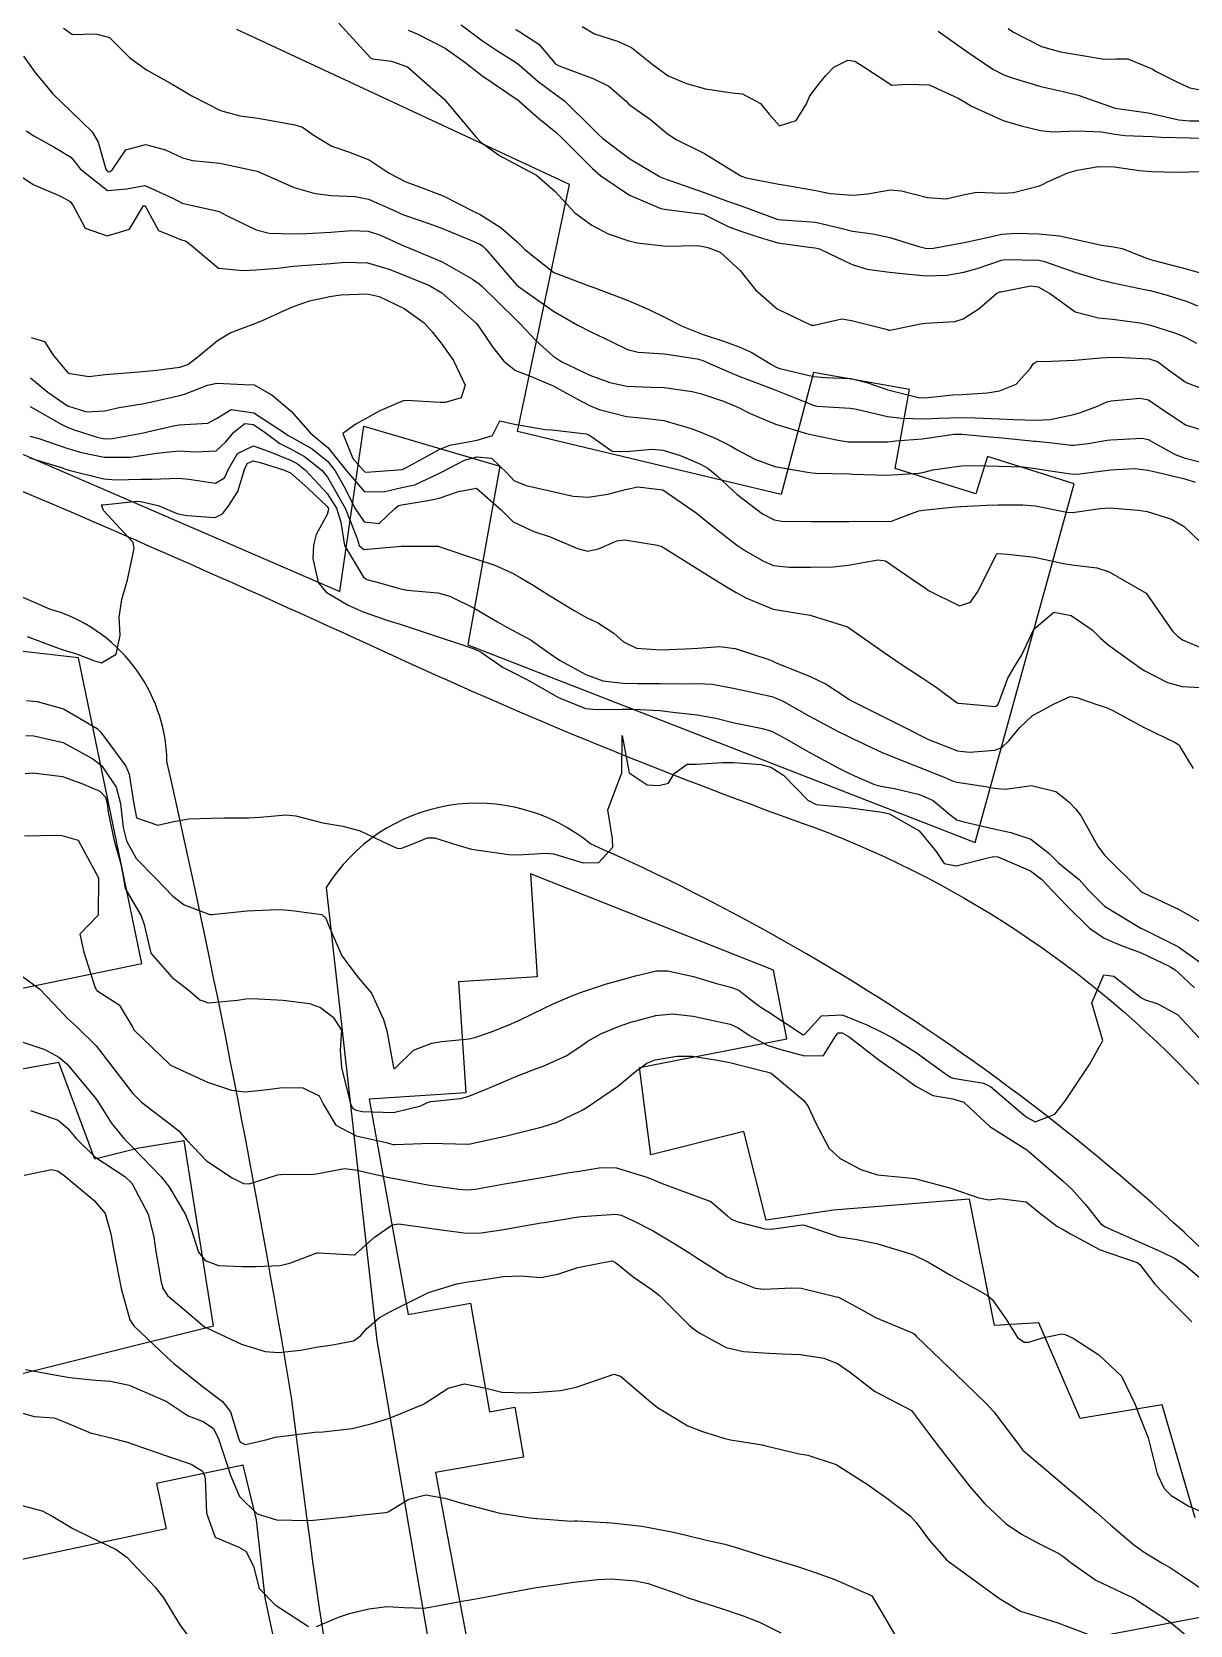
# Model space of a CAD drawing. Header units: metres. Extents: x 318500 to 325275, y 7408834 to 7428799.
# Drawn here: x 320926.9 to 320989, y 7424625.2 to 7424710.7 of the extents above; entities that cross this region are included whole.
import ezdxf

# ---------------------------------------------------------------- set-up
doc = ezdxf.new("R2010")
doc.units = ezdxf.units.M
doc.header["$MEASUREMENT"] = 0
for name, color, linetype in [('Curvas de Nivel 1m', 11, 'Continuous'), ('Curvas de Nivel 5m', 15, 'Continuous'), ('Edificações', 30, 'Continuous'), ('Vias Primárias', 230, 'Continuous')]:
    doc.layers.add(name, color=color, linetype=linetype)

msp = doc.modelspace()

# ---------------------------------------------------------------- linework, layer by layer
at = {"layer": 'Curvas de Nivel 1m', "flags": 128}
for points, elevation in [([(320928.583, 7424710.855), (320929.052, 7424710.518), (320930.316, 7424710.565), (320931.051, 7424710.354), (320932.127, 7424709.279), (320933.03, 7424708.63), (320934.413, 7424707.855), (320935.014, 7424707.509), (320935.467, 7424707.233), (320936.999, 7424706.446), (320938.037, 7424706.162), (320938.998, 7424706.032), (320939.724, 7424705.906), (320940.995, 7424705.673), (320941.393, 7424705.553), (320941.973, 7424705.145), (320942.981, 7424704.542), (320943.869, 7424704.229), (320944.97, 7424703.793), (320946.05, 7424703.094), (320946.953, 7424702.613), (320947.672, 7424702.346), (320948.942, 7424701.865), (320950.601, 7424701.033), (320950.928, 7424700.863), (320952.063, 7424700.154), (320952.914, 7424699.399), (320953.117, 7424699.202), (320953.333, 7424698.994), (320954.892, 7424697.752), (320956.811, 7424697.021), (320956.881, 7424697.005), (320957.032, 7424696.948), (320958.87, 7424696.254), (320959.988, 7424695.778), (320960.857, 7424695.341), (320961.774, 7424694.881), (320962.846, 7424694.456), (320964.042, 7424694.052), (320964.839, 7424693.763), (320965.486, 7424693.479), (320966.562, 7424692.814), (320966.828, 7424692.678), (320967.025, 7424692.611), (320968.821, 7424692.187), (320969.468, 7424692.132), (320970.82, 7424692.072), (320971.731, 7424691.831), (320972.811, 7424691.459), (320974.461, 7424691.058), (320974.805, 7424691.037), (320976.307, 7424691.188), (320976.808, 7424691.219), (320978.161, 7424691.308), (320978.811, 7424691.411), (320979.693, 7424691.765), (320980.46, 7424692.634), (320980.603, 7424692.862), (320980.834, 7424693.001), (320981.189, 7424692.981), (320982.835, 7424693.056), (320984.236, 7424693.185), (320984.836, 7424693.209), (320985.462, 7424693.197), (320986.836, 7424693.131), (320987.276, 7424692.985), (320987.87, 7424692.534), (320988.82, 7424691.855), (320989.859, 7424691.465)], 788), ([(320943.346, 7424711.127), (320945.042, 7424709.273), (320945.155, 7424709.221), (320946.182, 7424709.093), (320947.036, 7424708.796), (320949.01, 7424707.05), (320950.696, 7424705.033), (320950.985, 7424704.722), (320951.964, 7424704.027), (320952.967, 7424703.49), (320953.955, 7424702.985), (320954.947, 7424702.118), (320956.008, 7424700.959), (320956.923, 7424700.298), (320957.805, 7424699.823), (320958.915, 7424699.449), (320959.353, 7424699.352), (320960.913, 7424699.169), (320962.587, 7424699.2), (320962.913, 7424699.161), (320963.144, 7424699.098), (320963.814, 7424698.856), (320964.895, 7424697.857), (320965.71, 7424696.828), (320966.865, 7424695.801), (320968.703, 7424694.941), (320968.852, 7424694.941), (320970.352, 7424695.274), (320970.856, 7424695.189), (320972.659, 7424694.733), (320972.809, 7424694.69), (320972.849, 7424694.671), (320972.923, 7424694.656), (320973.196, 7424694.727), (320974.562, 7424695.006), (320974.855, 7424695.036), (320976.408, 7424695.135), (320976.859, 7424695.264), (320977.707, 7424695.828), (320978.67, 7424696.653), (320978.82, 7424696.712), (320978.881, 7424696.729), (320980.484, 7424697.036), (320980.885, 7424696.99), (320981.546, 7424696.62), (320982.866, 7424695.654), (320984.115, 7424695.333), (320984.86, 7424695.257), (320986.356, 7424695.059), (320986.856, 7424694.953), (320988.19, 7424694.53), (320988.664, 7424694.338), (320988.847, 7424694.248), (320989.384, 7424693.975)], 787), ([(320947.065, 7424710.753), (320947.588, 7424710.546), (320949.051, 7424709.79), (320950.114, 7424709.039), (320951.029, 7424708.319), (320952.966, 7424707.001), (320952.993, 7424706.983), (320953.01, 7424706.969), (320954.061, 7424706.044), (320954.993, 7424705.278), (320955.332, 7424704.967), (320956.966, 7424703.338), (320957.41, 7424702.943), (320958.945, 7424701.909), (320960.632, 7424701.197), (320960.934, 7424701.13), (320962.916, 7424700.885), (320962.954, 7424700.87), (320964.276, 7424700.202), (320964.921, 7424699.972), (320965.78, 7424699.688), (320966.915, 7424699.351), (320968.595, 7424699.111), (320968.913, 7424699.082), (320969.144, 7424699.019), (320969.662, 7424698.779), (320970.901, 7424698.18), (320971.701, 7424697.945), (320972.896, 7424697.776), (320973.945, 7424697.669), (320974.893, 7424697.585), (320975.975, 7424697.613), (320976.896, 7424697.774), (320977.604, 7424697.965), (320978.906, 7424698.416), (320979.103, 7424698.452), (320980.907, 7424698.415), (320981.168, 7424698.364), (320982.897, 7424697.751), (320984.077, 7424697.403), (320984.889, 7424697.202), (320986.585, 7424696.853), (320986.884, 7424696.786), (320987.805, 7424696.536), (320988.875, 7424696.194), (320989.425, 7424695.962)], 786), ([(320952.85, 7424710.787), (320953.065, 7424710.665), (320954.074, 7424710.003), (320954.966, 7424708.971), (320955.001, 7424708.932), (320955.039, 7424708.906), (320955.169, 7424708.838), (320957.028, 7424708.153), (320957.845, 7424707.761), (320958.784, 7424706.923), (320958.889, 7424706.802), (320959.008, 7424706.708), (320960.07, 7424705.973), (320960.993, 7424705.189), (320961.455, 7424704.885), (320962.979, 7424704.144), (320964.751, 7424703.056), (320964.961, 7424702.928), (320965.214, 7424702.836), (320966.955, 7424702.504), (320967.313, 7424702.448), (320968.95, 7424702.152), (320969.726, 7424702), (320970.947, 7424701.908), (320971.719, 7424701.977), (320972.952, 7424702.183), (320973.541, 7424702.134), (320974.946, 7424701.777), (320975.93, 7424701.71), (320976.949, 7424701.944), (320977.564, 7424702.058), (320978.95, 7424702.021), (320979.555, 7424702.046), (320980.957, 7424702.402), (320981.117, 7424702.469), (320981.382, 7424702.624), (320982.479, 7424703.096), (320982.97, 7424703.242), (320984.11, 7424703.452), (320984.973, 7424703.427), (320986.296, 7424703.234), (320986.969, 7424703.173), (320988.355, 7424703.144), (320988.969, 7424703.151), (320990.302, 7424703.175)], 784), ([(320956.402, 7424710.957), (320957.064, 7424710.558), (320958.297, 7424710.17), (320959.054, 7424709.825), (320960.218, 7424708.902), (320961.031, 7424708.313), (320962.011, 7424707.894), (320963.021, 7424707.617), (320964.465, 7424707.402), (320965.017, 7424707.339), (320965.974, 7424706.826), (320966.445, 7424706.259), (320966.998, 7424705.62), (320967.885, 7424705.917), (320968.453, 7424706.796), (320968.614, 7424707.196), (320969.024, 7424707.755), (320969.49, 7424708.326), (320969.914, 7424708.777), (320970.665, 7424709.146), (320971.045, 7424709.097), (320971.574, 7424708.752), (320973.026, 7424707.812), (320973.881, 7424707.867), (320975.027, 7424707.821), (320976.586, 7424707.117), (320977.013, 7424706.855), (320977.308, 7424706.677), (320979.002, 7424705.906), (320979.974, 7424705.62), (320980.997, 7424705.367), (320981.672, 7424705.295), (320982.998, 7424705.361), (320984.277, 7424705.307), (320984.996, 7424705.169), (320985.528, 7424705.104), (320986.995, 7424705.048), (320987.475, 7424705.023), (320988.995, 7424704.985), (320990.534, 7424704.965)], 783), ([(320975.518, 7424710.703), (320977.054, 7424709.604), (320978.453, 7424708.666), (320979.036, 7424708.363), (320979.479, 7424708.207), (320981.027, 7424707.742), (320982.152, 7424707.484), (320983.02, 7424707.275), (320985.01, 7424706.58), (320986.776, 7424706.321), (320987.007, 7424706.273), (320988.423, 7424705.947), (320989.004, 7424705.893), (320989.627, 7424705.89)], 782), ([(320979.266, 7424710.851), (320979.556, 7424710.653), (320981.059, 7424709.872), (320982.08, 7424709.589), (320983.052, 7424709.425), (320984.43, 7424709.205), (320985.049, 7424709.213), (320985.7, 7424709.22), (320987.042, 7424708.664), (320987.099, 7424708.607), (320987.183, 7424708.548), (320988.426, 7424707.924), (320989.027, 7424707.669), (320990.073, 7424707.461)], 781), ([(320926.424, 7424709.356), (320927.027, 7424708.501), (320928.002, 7424707.335), (320928.996, 7424706.375), (320930.11, 7424705.303), (320930.431, 7424704.755), (320930.846, 7424703.292), (320930.958, 7424703.16), (320931.077, 7424703.17), (320931.202, 7424703.288), (320931.913, 7424704.338), (320932.973, 7424704.62), (320934.048, 7424704.331), (320934.967, 7424703.901), (320935.503, 7424703.77), (320936.964, 7424703.619), (320938.96, 7424703.19), (320940.947, 7424702.321), (320942.085, 7424702.001), (320942.941, 7424701.881), (320944.222, 7424701.836), (320944.939, 7424701.693), (320946.326, 7424701.089), (320946.735, 7424700.89), (320946.927, 7424700.81), (320948.229, 7424700.366), (320948.921, 7424700.112), (320950.476, 7424699.473), (320950.913, 7424699.281), (320951.067, 7424699.183), (320951.225, 7424699.025), (320952.881, 7424697.095), (320952.985, 7424696.998), (320954.861, 7424695.681), (320956.136, 7424694.957), (320956.846, 7424694.596), (320957.964, 7424694.056), (320958.837, 7424693.625), (320959.41, 7424693.486), (320960.835, 7424693.393), (320962.572, 7424693.133), (320962.832, 7424693.053), (320962.966, 7424693.002), (320963.273, 7424692.863), (320964.82, 7424692.194), (320965.812, 7424691.828), (320966.81, 7424691.453), (320968.407, 7424690.794), (320968.798, 7424690.634), (320968.996, 7424690.588), (320970.796, 7424690.478), (320971.129, 7424690.421), (320972.79, 7424690.041), (320973.56, 7424689.951), (320974.788, 7424689.911), (320975.548, 7424689.939), (320976.79, 7424689.987), (320977.498, 7424689.961), (320978.789, 7424689.901), (320979.561, 7424689.869), (320980.788, 7424689.842), (320981.53, 7424689.877), (320982.793, 7424690.137), (320983.149, 7424690.24), (320984.061, 7424690.581), (320984.563, 7424690.814), (320984.805, 7424690.876), (320986.345, 7424691.019), (320986.806, 7424690.923), (320987.37, 7424690.541), (320988.786, 7424689.584), (320990.106, 7424689.181)], 789), ([(320925.614, 7424703.363), (320926.947, 7424702.481), (320928.419, 7424701.846), (320928.934, 7424701.559), (320929.106, 7424701.317), (320929.745, 7424700.134), (320930.914, 7424699.724), (320932.113, 7424700.083), (320932.823, 7424701.271), (320932.875, 7424701.326), (320932.931, 7424701.335), (320933.001, 7424701.269), (320933.668, 7424700.009), (320934.913, 7424699.512), (320935.129, 7424699.453), (320935.42, 7424699.232), (320936.892, 7424697.989), (320938.218, 7424697.869), (320938.891, 7424697.908), (320940.068, 7424697.997), (320940.894, 7424698.09), (320941.881, 7424698.16), (320942.897, 7424698.241), (320943.714, 7424698.306), (320944.897, 7424698.268), (320946.046, 7424697.939), (320946.888, 7424697.6), (320948.21, 7424697.06), (320948.874, 7424696.664), (320950.717, 7424695.031), (320950.848, 7424694.874), (320951.597, 7424693.778), (320952.213, 7424693.009), (320952.823, 7424692.509), (320953.589, 7424692.217), (320954.811, 7424691.7), (320956.163, 7424690.956), (320956.795, 7424690.62), (320957.319, 7424690.415), (320958.787, 7424690.042), (320959.742, 7424689.95), (320960.784, 7424689.826), (320962.255, 7424689.398), (320962.775, 7424689.202), (320963.579, 7424688.858), (320964.376, 7424688.456), (320964.764, 7424688.229), (320965.67, 7424687.737), (320966.755, 7424687.356), (320968.5, 7424687.045), (320968.752, 7424687.011), (320968.955, 7424686.99), (320970.752, 7424686.951), (320970.938, 7424686.943), (320972.752, 7424686.89), (320974.469, 7424686.997), (320974.753, 7424687.053), (320975.22, 7424687.168), (320976.757, 7424687.396), (320977.488, 7424687.399), (320978.757, 7424687.376), (320980.069, 7424687.325), (320980.756, 7424687.245), (320981.295, 7424687.161), (320982.753, 7424686.946), (320983.117, 7424686.958), (320984.756, 7424687.176), (320986.072, 7424687.242), (320986.756, 7424687.163), (320987.254, 7424687.041), (320988.752, 7424686.687), (320989.312, 7424686.514)], 791), ([(320926.839, 7424694.263), (320927.556, 7424694.058), (320928.028, 7424693.332), (320928.816, 7424692.361), (320929.942, 7424692.174), (320930.815, 7424692.286), (320931.741, 7424692.356), (320932.818, 7424692.439), (320933.559, 7424692.519), (320934.821, 7424692.671), (320935.242, 7424692.816), (320935.792, 7424693.226), (320936.839, 7424694.116), (320937.526, 7424694.52), (320938.848, 7424695.023), (320939.255, 7424695.184), (320940.343, 7424695.683), (320940.861, 7424695.915), (320941.783, 7424696.23), (320942.87, 7424696.465), (320943.439, 7424696.557), (320944.873, 7424696.613), (320945.508, 7424696.463), (320946.861, 7424695.827), (320947.921, 7424695.064), (320948.357, 7424694.569), (320948.839, 7424693.96), (320949.507, 7424693.043), (320950.127, 7424691.72), (320949.907, 7424691.039), (320949.052, 7424690.792), (320948.796, 7424690.79), (320946.98, 7424690.895), (320946.797, 7424690.87), (320945.547, 7424690.34), (320944.782, 7424689.911), (320944.262, 7424689.631), (320943.57, 7424689.122), (320944.093, 7424687.78), (320944.69, 7424687.111), (320944.749, 7424687.057), (320944.813, 7424687.045), (320945.568, 7424687.098), (320946.751, 7424687.195), (320946.95, 7424687.275), (320948.762, 7424688.287), (320949.314, 7424688.495), (320950.767, 7424688.757), (320951.59, 7424689.018), (320951.997, 7424689.797), (320952.779, 7424689.621), (320954.419, 7424689.331), (320954.775, 7424689.32), (320956.627, 7424689.097), (320956.771, 7424689.046), (320956.936, 7424688.948), (320958.01, 7424688.179), (320958.762, 7424688.159), (320960.148, 7424688.283), (320960.763, 7424688.227), (320961.724, 7424687.917), (320962.756, 7424687.47), (320963.151, 7424687.261), (320963.648, 7424686.857), (320964.735, 7424685.851), (320966.084, 7424684.82), (320966.715, 7424684.492), (320967.108, 7424684.412), (320968.714, 7424684.398), (320969.104, 7424684.394), (320970.715, 7424684.409), (320971.049, 7424684.421), (320972.715, 7424684.408), (320973.015, 7424684.427), (320973.803, 7424684.719), (320974.47, 7424684.966), (320974.725, 7424685.011), (320976.247, 7424685.168), (320976.728, 7424685.208), (320978.115, 7424685.273), (320978.73, 7424685.294), (320980.064, 7424685.303), (320980.729, 7424685.239), (320982.418, 7424684.911), (320982.724, 7424684.893), (320984.205, 7424685.101), (320984.729, 7424685.142), (320986.269, 7424685.012), (320986.726, 7424684.929), (320988.038, 7424684.53), (320988.714, 7424684.13), (320990.42, 7424682.503)], 792), ([(320926.811, 7424692.105), (320927.733, 7424691.331), (320928.789, 7424690.607), (320929.812, 7424690.278), (320930.786, 7424690.331), (320931.561, 7424690.509), (320932.792, 7424690.72), (320933.247, 7424690.809), (320934.799, 7424691.153), (320934.867, 7424691.171), (320935.063, 7424691.236), (320936.304, 7424691.721), (320936.809, 7424691.827), (320938.254, 7424691.75), (320938.808, 7424691.734), (320939.772, 7424691.175), (320940.787, 7424690.322), (320941.831, 7424689.144), (320942.345, 7424688.716), (320942.762, 7424688.373), (320943.77, 7424687.12), (320944.733, 7424685.988), (320945.815, 7424686.013), (320946.737, 7424686.227), (320947.436, 7424686.373), (320948.749, 7424686.986), (320948.788, 7424687.011), (320948.854, 7424687.049), (320950.099, 7424687.694), (320950.758, 7424687.87), (320951.542, 7424687.802), (320952.367, 7424687.006), (320952.744, 7424686.599), (320953.402, 7424686.328), (320954.736, 7424686.026), (320955.924, 7424685.766), (320956.731, 7424685.702), (320957.793, 7424685.875), (320958.738, 7424686.125), (320959.393, 7424686.257), (320960.738, 7424686.093), (320962.526, 7424684.872), (320962.718, 7424684.704), (320963.466, 7424684.101), (320964.695, 7424683.155), (320965.168, 7424682.833), (320966.131, 7424682.265), (320966.682, 7424682.047), (320967.531, 7424681.952), (320968.682, 7424681.945), (320969.876, 7424681.966), (320970.683, 7424682.068), (320972.296, 7424682.346), (320972.686, 7424682.288), (320974.056, 7424681.336), (320974.672, 7424680.931), (320974.807, 7424680.844), (320975.003, 7424680.705), (320976.658, 7424679.879), (320977.255, 7424680.077), (320977.655, 7424680.665), (320978.609, 7424682.571), (320978.648, 7424682.651), (320978.669, 7424682.672), (320978.69, 7424682.678), (320979.24, 7424682.645), (320980.688, 7424682.48), (320982.236, 7424682.157), (320982.685, 7424682.084), (320984.029, 7424681.925), (320984.681, 7424681.701), (320986.67, 7424680.55), (320988.097, 7424678.528), (320988.361, 7424678.249), (320988.633, 7424678.059), (320989.71, 7424677.587)], 793), ([(320926.788, 7424690.566), (320928.488, 7424689.609), (320928.772, 7424689.468), (320929.154, 7424689.314), (320930.388, 7424688.918), (320930.766, 7424688.841), (320931.198, 7424688.853), (320932.769, 7424689.145), (320933.31, 7424689.262), (320934.478, 7424689.541), (320934.775, 7424689.581), (320936.319, 7424689.675), (320936.781, 7424689.927), (320937.574, 7424690.417), (320938.786, 7424690.225), (320940.432, 7424689.165), (320940.63, 7424689.023), (320940.768, 7424688.946), (320941.91, 7424688.291), (320942.755, 7424687.614), (320943.157, 7424687.126), (320943.684, 7424686.172), (320944.211, 7424685.115), (320944.709, 7424684.389), (320945.511, 7424684.295), (320946.341, 7424685.086), (320946.551, 7424685.254), (320946.723, 7424685.296), (320948.239, 7424685.546), (320948.729, 7424685.645), (320949.769, 7424686.005), (320950.737, 7424686.187), (320952.072, 7424685.01), (320952.711, 7424684.392), (320953.823, 7424683.863), (320954.699, 7424683.585), (320956.156, 7424682.955), (320956.689, 7424682.812), (320957.288, 7424682.941), (320958.26, 7424683.363), (320958.698, 7424683.424), (320960.453, 7424683.134), (320960.692, 7424683.053), (320960.967, 7424682.887), (320962.679, 7424681.806), (320963.264, 7424681.449), (320964.241, 7424680.846), (320964.666, 7424680.597), (320965.185, 7424680.309), (320966.653, 7424679.695), (320967.968, 7424679.479), (320968.649, 7424679.378), (320970.64, 7424678.76), (320972.62, 7424677.373), (320973.584, 7424676.72), (320974.603, 7424676.059), (320975.409, 7424675.509), (320976.536, 7424674.681), (320976.59, 7424674.653), (320976.62, 7424674.649), (320978.588, 7424674.487), (320978.694, 7424674.543), (320978.755, 7424674.648), (320979.253, 7424675.994), (320979.636, 7424676.64), (320980.008, 7424677.247), (320980.64, 7424678.63), (320981.729, 7424679.539), (320982.652, 7424679.367), (320983.769, 7424678.583), (320984.212, 7424678.154), (320984.628, 7424677.794), (320986.36, 7424676.553), (320986.608, 7424676.388), (320987.828, 7424675.757), (320988.6, 7424675.559), (320989.594, 7424675.499)], 794), ([(320926.755, 7424687.814), (320928.404, 7424687.323), (320928.748, 7424687.19), (320928.931, 7424687.134), (320930.741, 7424686.683), (320931.385, 7424686.639), (320932.741, 7424686.665), (320933.338, 7424686.665), (320934.742, 7424686.727), (320935.306, 7424686.667), (320936.739, 7424686.462), (320937.208, 7424686.74), (320937.42, 7424687.203), (320937.904, 7424688.053), (320938.763, 7424688.459), (320939.705, 7424688.121), (320940.755, 7424687.687), (320941.113, 7424687.514), (320941.557, 7424687.148), (320942.732, 7424685.909), (320943.227, 7424685.125), (320943.457, 7424684.374), (320943.66, 7424683.12), (320944.673, 7424681.421), (320944.85, 7424681.286), (320945.609, 7424681.096), (320946.666, 7424680.79), (320947.02, 7424680.72), (320948.663, 7424680.58), (320949.301, 7424680.403), (320950.651, 7424679.731), (320951.865, 7424679.012), (320952.358, 7424678.727), (320952.634, 7424678.587), (320953.672, 7424678.03), (320954.616, 7424677.35), (320955.197, 7424676.964), (320956.602, 7424676.194), (320957.514, 7424675.851), (320958.598, 7424675.725), (320959.401, 7424675.711), (320960.598, 7424675.704), (320961.781, 7424675.695), (320962.598, 7424675.709), (320963.411, 7424675.671), (320964.596, 7424675.437), (320965.098, 7424675.336), (320966.592, 7424675.018), (320967.117, 7424674.805), (320968.578, 7424673.977), (320970.225, 7424673.106), (320970.563, 7424672.934), (320970.914, 7424672.755), (320972.549, 7424671.991), (320973.752, 7424671.508), (320974.537, 7424671.201), (320975.835, 7424670.69), (320976.326, 7424670.481), (320976.527, 7424670.413), (320978.055, 7424670.186), (320978.524, 7424670.09), (320979.115, 7424670.053), (320980.526, 7424670.242), (320981.83, 7424669.917), (320982.518, 7424669.369), (320982.894, 7424668.975), (320983.183, 7424668.59), (320984.082, 7424666.98), (320984.378, 7424666.572), (320984.429, 7424666.521), (320984.479, 7424666.472), (320986.4, 7424664.551), (320986.459, 7424664.511), (320986.533, 7424664.475), (320988.446, 7424663.598), (320990.348, 7424662.491)], 796), ([(320926.623, 7424678.235), (320928.343, 7424677.594), (320928.613, 7424677.5), (320929.265, 7424677.31), (320930.237, 7424676.927), (320930.605, 7424676.829), (320931.393, 7424677.278), (320931.607, 7424678.293), (320931.556, 7424679.276), (320931.706, 7424680.222), (320932.003, 7424681.27), (320932.365, 7424682.951), (320932.308, 7424683.274), (320930.715, 7424684.988), (320930.619, 7424685.292), (320930.706, 7424685.304), (320932.51, 7424685.485), (320932.723, 7424685.478), (320933.648, 7424685.256), (320934.714, 7424684.815), (320935.219, 7424684.726), (320936.711, 7424684.625), (320937.106, 7424684.814), (320937.413, 7424685.203), (320937.921, 7424686.01), (320938.286, 7424687.195), (320938.435, 7424687.511), (320938.755, 7424687.663), (320939.135, 7424687.566), (320940.378, 7424687.166), (320940.748, 7424687.005), (320941.687, 7424686.194), (320942.721, 7424685.208), (320942.775, 7424685.129), (320942.794, 7424685.054), (320942.715, 7424684.772), (320942.138, 7424683.698), (320941.983, 7424683.141), (320941.949, 7424682.408), (320942.246, 7424681.136), (320942.662, 7424680.605), (320943.855, 7424679.915), (320944.647, 7424679.561), (320945.977, 7424679.09), (320946.637, 7424678.895), (320946.901, 7424678.811), (320948.628, 7424678.238), (320949.821, 7424677.839), (320950.618, 7424677.564), (320950.985, 7424677.394), (320951.531, 7424677.016), (320952.169, 7424676.57), (320952.604, 7424676.356), (320953.506, 7424675.893), (320954.593, 7424675.264), (320955.141, 7424674.964), (320956.581, 7424674.374), (320957.208, 7424674.313), (320958.581, 7424674.342), (320959.161, 7424674.331), (320960.581, 7424674.258), (320961.282, 7424674.18), (320962.577, 7424674.028), (320963.584, 7424673.845), (320964.571, 7424673.606), (320966.091, 7424673.293), (320966.565, 7424673.15), (320967.242, 7424672.803), (320968.549, 7424672.044), (320970.082, 7424671.222), (320970.533, 7424670.992), (320971.015, 7424670.753), (320972.091, 7424670.302), (320972.525, 7424670.194), (320973.17, 7424670.077), (320974.52, 7424669.753), (320975.251, 7424669.433), (320976.145, 7424668.685), (320976.506, 7424668.403), (320976.894, 7424668.284), (320978.499, 7424667.925), (320979.411, 7424667.726), (320980.491, 7424667.36), (320981.457, 7424666.615), (320981.966, 7424666.099), (320982.471, 7424665.674), (320983.073, 7424665.197), (320983.61, 7424664.583), (320984.448, 7424663.773), (320986.391, 7424662.59), (320986.43, 7424662.57), (320986.474, 7424662.549), (320988.416, 7424661.584), (320989.925, 7424660.497)], 797), ([(320926.582, 7424674.804), (320927.168, 7424674.747), (320928.576, 7424674.355), (320930.385, 7424673.293), (320930.557, 7424673.111), (320931.926, 7424671.269), (320932.103, 7424670.844), (320932.344, 7424669.262), (320932.499, 7424668.514), (320933.634, 7424668.108), (320934.496, 7424668.314), (320935.282, 7424668.445), (320936.499, 7424668.496), (320937.191, 7424668.508), (320938.5, 7424668.508), (320939.135, 7424668.539), (320940.503, 7424668.666), (320941.045, 7424668.609), (320942.497, 7424668.237), (320943.558, 7424668.055), (320944.491, 7424667.816), (320946.001, 7424667.087), (320946.477, 7424666.884), (320946.684, 7424666.87), (320947.226, 7424667.069), (320948.103, 7424667.439), (320948.486, 7424667.435), (320949.729, 7424667.038), (320950.477, 7424666.824), (320950.721, 7424666.782), (320952.473, 7424666.547), (320952.944, 7424666.522), (320954.475, 7424666.618), (320954.869, 7424666.571), (320956.467, 7424666.094), (320957.298, 7424666.107), (320958.05, 7424666.926), (320958.032, 7424667.381), (320957.794, 7424668.931), (320958.53, 7424670.92), (320958.56, 7424672.92), (320958.931, 7424670.914), (320959.896, 7424670.271), (320960.524, 7424670.241), (320961.044, 7424670.366), (320961.347, 7424670.882), (320962.036, 7424671.377), (320962.538, 7424671.377), (320963.914, 7424671.475), (320964.54, 7424671.481), (320965.992, 7424671.364), (320966.536, 7424671.222), (320967.211, 7424670.803), (320968.517, 7424669.461), (320968.962, 7424669.23), (320970.513, 7424669.077), (320970.802, 7424669.045), (320972.511, 7424668.808), (320972.91, 7424668.726), (320974.497, 7424667.815), (320975.402, 7424666.696), (320975.836, 7424666.051), (320976.472, 7424665.923), (320978.185, 7424666.362), (320978.478, 7424666.435), (320978.71, 7424666.415), (320980.47, 7424665.667), (320981.06, 7424665.215), (320981.639, 7424664.612), (320982.447, 7424663.742), (320983.634, 7424662.582), (320984.422, 7424662.045), (320985.293, 7424661.685), (320986.411, 7424661.269), (320987.943, 7424660.527), (320988.232, 7424660.356), (320988.397, 7424660.214), (320989.276, 7424659.394)], 798), ([(320926.554, 7424672.931), (320926.979, 7424672.911), (320928.548, 7424672.553), (320930.156, 7424671.676), (320930.531, 7424671.388), (320930.63, 7424671.288), (320931.399, 7424670.157), (320931.637, 7424669.273), (320931.781, 7424667.98), (320931.948, 7424667.268), (320932.466, 7424666.325), (320933.526, 7424665.249), (320934.441, 7424664.303), (320935.047, 7424663.841), (320936.431, 7424663.324), (320936.542, 7424663.319), (320938.433, 7424663.516), (320940.016, 7424663.583), (320940.434, 7424663.571), (320940.82, 7424663.541), (320942.432, 7424663.317), (320942.647, 7424663.128), (320942.795, 7424662.754), (320943.519, 7424661.113), (320944.383, 7424659.934), (320945.106, 7424659.093), (320945.753, 7424657.689), (320945.924, 7424657.084), (320946.286, 7424655.114), (320946.295, 7424655.08), (320946.32, 7424655.057), (320946.339, 7424655.06), (320946.378, 7424655.079), (320947.353, 7424656.047), (320948.341, 7424656.421), (320948.871, 7424656.516), (320950.344, 7424656.654), (320950.655, 7424656.716), (320951.484, 7424657.013), (320952.353, 7424657.349), (320953.01, 7424657.644), (320954.363, 7424658.296), (320954.82, 7424658.51), (320955.845, 7424658.955), (320956.222, 7424659.102), (320956.373, 7424659.158), (320957.712, 7424659.598), (320958.383, 7424659.782), (320959.264, 7424660.029), (320960.391, 7424660.294), (320960.979, 7424660.296), (320962.387, 7424659.99), (320963.617, 7424659.616), (320964.379, 7424659.416), (320964.808, 7424659.265), (320965.356, 7424658.825), (320965.947, 7424658.39), (320966.37, 7424658.113), (320968.272, 7424656.87), (320968.352, 7424656.897), (320969.255, 7424657.888), (320970.368, 7424657.937), (320971.692, 7424657.408), (320972.355, 7424657.089), (320973.048, 7424656.723), (320974.338, 7424655.913), (320976.028, 7424654.684), (320976.207, 7424654.57), (320976.319, 7424654.544), (320977.943, 7424654.282), (320978.315, 7424654.104), (320980.031, 7424652.633), (320980.297, 7424652.437), (320980.713, 7424652.205), (320981.766, 7424652.608), (320982.307, 7424653.297), (320983.177, 7424654.587), (320983.634, 7424655.277), (320984.35, 7424656.57), (320983.763, 7424658.579), (320984.395, 7424660.09), (320984.949, 7424660.01), (320986.383, 7424658.871), (320986.593, 7424658.758), (320987.296, 7424658.536), (320988.371, 7424657.942), (320989.723, 7424656.499)], 799), ([(320926.483, 7424667.533), (320928.222, 7424667.584), (320928.484, 7424667.565), (320929.355, 7424667.307), (320930.45, 7424665.29), (320930.43, 7424663.29), (320929.453, 7424662.266), (320929.671, 7424661.301), (320930.282, 7424659.381), (320930.32, 7424659.291), (320930.34, 7424659.261), (320930.37, 7424659.242), (320931.561, 7424658.471), (320932.291, 7424657.261), (320932.348, 7424657.14), (320934.32, 7424655.24), (320936.307, 7424654.326), (320937.593, 7424653.898), (320938.3, 7424653.814), (320939.543, 7424653.926), (320940.303, 7424654.036), (320941.425, 7424654.021), (320942.297, 7424653.591), (320942.526, 7424653.126), (320943.184, 7424652.021), (320944.274, 7424651.453), (320945.883, 7424651.084), (320946.269, 7424650.992), (320946.365, 7424650.982), (320948.27, 7424651.05), (320950.27, 7424650.998), (320950.289, 7424651.001), (320950.396, 7424651.019), (320952.274, 7424651.423), (320952.857, 7424651.572), (320954.28, 7424651.932), (320955.062, 7424652.182), (320956.297, 7424652.764), (320956.417, 7424652.83), (320956.618, 7424652.945), (320958.312, 7424654.087), (320959.273, 7424654.906), (320959.875, 7424655.349), (320960.329, 7424655.522), (320961.495, 7424655.716), (320962.333, 7424655.715), (320963.666, 7424655.514), (320964.328, 7424655.376), (320966.227, 7424654.905), (320966.321, 7424654.883), (320966.546, 7424654.808), (320968.306, 7424653.352), (320968.537, 7424653.021), (320968.649, 7424652.785), (320968.947, 7424652.123), (320969.664, 7424650.769), (320970.262, 7424650.226), (320971.356, 7424649.641), (320972.249, 7424649.35), (320973.751, 7424649.211), (320974.247, 7424649.158), (320976.075, 7424648.682), (320976.2, 7424648.641), (320976.239, 7424648.622), (320977.699, 7424648.122), (320978.234, 7424648.018), (320978.796, 7424648.083), (320980.233, 7424647.911), (320980.942, 7424647.334), (320981.883, 7424646.605), (320982.217, 7424646.425), (320982.615, 7424646.193), (320984.202, 7424645.343), (320986.036, 7424644.708), (320986.192, 7424644.651), (320986.327, 7424644.548), (320987.136, 7424643.497), (320988.077, 7424642.521), (320988.121, 7424642.482), (320988.159, 7424642.436), (320989.124, 7424641.479)], 801), ([(320926.38, 7424659.992), (320927.279, 7424659.331), (320928.359, 7424658.216), (320928.785, 7424657.744), (320929.266, 7424657.306), (320930.335, 7424656.28), (320931.098, 7424655.278), (320932.297, 7424653.718), (320932.757, 7424653.255), (320934.278, 7424652.086), (320934.756, 7424651.714), (320935.176, 7424651.226), (320936.253, 7424650.1), (320937.633, 7424649.189), (320938.236, 7424648.9), (320938.531, 7424648.882), (320939.45, 7424649.168), (320940.053, 7424649.352), (320940.243, 7424649.375), (320941.989, 7424649.389), (320942.245, 7424649.43), (320943.658, 7424649.7), (320944.248, 7424649.626), (320946.124, 7424649.199), (320946.241, 7424649.175), (320946.817, 7424649.071), (320948.026, 7424648.841), (320948.238, 7424648.807), (320949.798, 7424648.589), (320950.235, 7424648.554), (320950.663, 7424648.588), (320952.239, 7424648.874), (320952.902, 7424648.99), (320954.034, 7424649.183), (320954.244, 7424649.217), (320955.729, 7424649.474), (320956.249, 7424649.563), (320957.426, 7424649.758), (320958.252, 7424649.729), (320959.924, 7424649.215), (320960.243, 7424649.092), (320960.706, 7424648.885), (320962.235, 7424648.327), (320963.31, 7424647.933), (320964.223, 7424647.149), (320964.379, 7424646.995), (320964.769, 7424646.832), (320966.215, 7424646.454), (320966.577, 7424646.444), (320968.218, 7424646.678), (320968.347, 7424646.659), (320970.209, 7424646.03), (320971.056, 7424645.899), (320972.204, 7424645.673), (320973.682, 7424645.231), (320974.195, 7424645.061), (320974.951, 7424644.699), (320976.18, 7424643.981), (320977.656, 7424643.169), (320978.163, 7424642.879), (320978.433, 7424642.647), (320979.15, 7424641.64), (320979.766, 7424640.634), (320980.136, 7424640.374), (320980.382, 7424640.38), (320981.116, 7424640.615), (320982.142, 7424640.822), (320982.336, 7424640.792), (320982.757, 7424640.591), (320984.127, 7424639.696), (320985.343, 7424638.558), (320986.087, 7424637.031), (320986.261, 7424636.547), (320986.776, 7424635.248), (320986.953, 7424634.537), (320987.262, 7424633.311), (320987.641, 7424632.526), (320988.025, 7424632.164), (320988.926, 7424631.597), (320990.01, 7424631.131)], 802), ([(320926.337, 7424656.483), (320927.574, 7424656.085), (320928.325, 7424655.676), (320928.756, 7424655.313), (320930.293, 7424653.474), (320930.416, 7424653.288), (320931.141, 7424652.14), (320931.851, 7424651.266), (320932.264, 7424650.862), (320933.817, 7424649.244), (320934.232, 7424648.727), (320935.13, 7424647.226), (320935.417, 7424646.437), (320935.827, 7424645.215), (320936.183, 7424644.768), (320936.886, 7424644.492), (320938.179, 7424644.438), (320938.913, 7424644.438), (320940.18, 7424644.5), (320940.72, 7424644.614), (320942.08, 7424645.132), (320942.19, 7424645.168), (320942.238, 7424645.176), (320943.209, 7424645.115), (320944.189, 7424645.061), (320944.219, 7424645.07), (320944.248, 7424645.099), (320945.266, 7424646.023), (320946.214, 7424646.678), (320946.561, 7424646.729), (320948.212, 7424646.495), (320948.851, 7424646.4), (320950.208, 7424646.23), (320950.981, 7424646.239), (320952.211, 7424646.425), (320952.693, 7424646.513), (320954.217, 7424646.777), (320954.384, 7424646.802), (320955.346, 7424646.959), (320956.095, 7424647.078), (320956.221, 7424647.099), (320956.398, 7424647.124), (320958.223, 7424647.251), (320958.499, 7424647.192), (320959.125, 7424646.906), (320960.212, 7424646.358), (320961.47, 7424645.608), (320962.194, 7424645.157), (320962.623, 7424644.864), (320964.176, 7424643.893), (320965.699, 7424643.285), (320966.166, 7424643.223), (320967.661, 7424643.301), (320968.167, 7424643.278), (320970.121, 7424642.8), (320970.16, 7424642.787), (320970.233, 7424642.759), (320971.486, 7424642.073), (320972.15, 7424641.698), (320973.873, 7424640.982), (320974.142, 7424640.875), (320974.236, 7424640.803), (320974.327, 7424640.707), (320976.115, 7424638.982), (320976.442, 7424638.675), (320978.087, 7424637.096), (320978.494, 7424636.646), (320979.894, 7424634.8), (320980.019, 7424634.63), (320980.059, 7424634.586), (320980.306, 7424634.376), (320982.035, 7424632.911), (320982.41, 7424632.594), (320984.01, 7424631.238), (320984.783, 7424630.562), (320985.99, 7424629.534), (320986.56, 7424629.116), (320987.541, 7424628.527), (320987.976, 7424628.27), (320988.633, 7424627.847), (320989.957, 7424626.95)], 803), ([(320926.809, 7424652.81), (320928.28, 7424652.294), (320928.814, 7424651.85), (320929.254, 7424651.305), (320930.255, 7424650.321), (320931.865, 7424649.266), (320932.235, 7424648.919), (320933.117, 7424647.251), (320933.424, 7424646.021), (320933.537, 7424645.247), (320933.813, 7424643.596), (320933.92, 7424643.242), (320934.155, 7424642.89), (320935.049, 7424642.132), (320936.14, 7424641.21), (320938.126, 7424640.272), (320939.404, 7424639.884), (320940.12, 7424639.824), (320941.305, 7424639.96), (320942.125, 7424640.118), (320943.011, 7424640.232), (320944.13, 7424640.452), (320944.516, 7424640.715), (320944.837, 7424641.093), (320945.536, 7424641.697), (320946.15, 7424642.039), (320948.16, 7424643.05), (320949.682, 7424643.512), (320950.169, 7424643.601), (320951.396, 7424643.784), (320952.173, 7424643.896), (320953.121, 7424643.933), (320954.173, 7424643.854), (320955.108, 7424644.029), (320956.181, 7424644.379), (320958.003, 7424644.739), (320958.186, 7424644.678), (320959.151, 7424643.882), (320960.165, 7424643.191), (320960.559, 7424642.886), (320962.144, 7424641.3), (320962.376, 7424641.1), (320962.719, 7424640.861), (320964.129, 7424640.087), (320965.068, 7424639.883), (320966.125, 7424639.806), (320967.16, 7424639.765), (320968.124, 7424639.72), (320969.372, 7424639.521), (320970.117, 7424639.237), (320970.811, 7424638.749), (320972.095, 7424637.759), (320974.08, 7424636.71), (320974.948, 7424635.576), (320975.623, 7424634.687), (320976.052, 7424634.133), (320977.189, 7424632.663), (320978.016, 7424631.702), (320979.166, 7424630.638), (320979.994, 7424630.077), (320980.945, 7424629.571), (320981.985, 7424629.052), (320982.254, 7424628.867), (320982.586, 7424628.591), (320983.966, 7424627.61), (320985.71, 7424626.796), (320985.952, 7424626.679), (320986.171, 7424626.547), (320987.933, 7424625.403), (320988.994, 7424624.504)], 804), ([(320926.527, 7424638.912), (320928.1, 7424638.633), (320928.913, 7424638.492), (320930.096, 7424638.363), (320931.088, 7424638.282), (320932.092, 7424638.079), (320934.038, 7424637.24), (320934.08, 7424637.211), (320935.273, 7424636.423), (320936.069, 7424636.127), (320936.622, 7424635.758), (320936.894, 7424635.197), (320937.319, 7424633.913), (320937.557, 7424633.187), (320938.014, 7424632.109), (320938.96, 7424631.17), (320939.997, 7424630.85), (320941.676, 7424630.814), (320941.997, 7424630.834), (320943.933, 7424631.034), (320943.999, 7424631.044), (320944.048, 7424631.051), (320944.485, 7424631.095), (320945.847, 7424631.237), (320946.003, 7424631.289), (320947.11, 7424631.967), (320948.017, 7424632.197), (320949.032, 7424632.018), (320950.011, 7424631.729), (320951.729, 7424631.277), (320952.003, 7424631.216), (320953.501, 7424630.977), (320953.951, 7424630.922), (320953.999, 7424630.917), (320955.832, 7424630.776), (320955.999, 7424630.792), (320956.136, 7424630.801), (320957.998, 7424630.685), (320959.609, 7424630.508), (320959.996, 7424630.444), (320961.309, 7424630.186), (320961.992, 7424630.027), (320963.079, 7424629.759), (320963.987, 7424629.56), (320964.56, 7424629.405), (320965.981, 7424628.953), (320966.451, 7424628.805), (320967.973, 7424628.342), (320968.61, 7424628.141), (320969.963, 7424627.648), (320971.875, 7424626.807), (320971.951, 7424626.768), (320971.986, 7424626.73), (320972.041, 7424626.637), (320973.162, 7424624.718)], 806), ([(320926.07, 7424636.661), (320927.003, 7424636.398), (320928.07, 7424636.316), (320928.793, 7424636.035), (320930.062, 7424635.503), (320930.232, 7424635.457), (320931.037, 7424635.275), (320932.056, 7424634.992), (320932.448, 7424634.862), (320934.046, 7424634.298), (320935.421, 7424633.837), (320936.034, 7424633.463), (320936.148, 7424633.208), (320936.172, 7424633.063), (320936.257, 7424631.206), (320936.718, 7424629.93), (320937.982, 7424629.381), (320938.36, 7424629.176), (320938.772, 7424628.368), (320939.075, 7424627.169), (320939.937, 7424626.285), (320941.719, 7424625.133)], 807), ([(320926.006, 7424631.718), (320927.423, 7424631.326), (320927.997, 7424631.035), (320929.079, 7424630.392), (320929.987, 7424629.949), (320930.431, 7424629.73), (320931.4, 7424629.269), (320931.974, 7424628.856), (320933.495, 7424627.245), (320933.941, 7424626.67), (320934.815, 7424625.227), (320935.283, 7424624.589)], 808), ([(320942.156, 7424625.126), (320943.387, 7424625.65), (320943.931, 7424625.823), (320944.955, 7424626.07), (320945.937, 7424626.206), (320946.858, 7424626.145), (320947.936, 7424626.114), (320948.714, 7424626.262), (320949.942, 7424626.497), (320950.391, 7424626.568), (320951.948, 7424626.855), (320952.071, 7424626.875), (320952.679, 7424626.989), (320953.743, 7424627.183), (320953.954, 7424627.215), (320955.47, 7424627.435), (320955.958, 7424627.502), (320957.243, 7424627.645), (320957.961, 7424627.683), (320959.273, 7424627.588), (320959.958, 7424627.438), (320961.598, 7424626.865), (320961.948, 7424626.73), (320962.147, 7424626.658), (320963.939, 7424626.085), (320965.057, 7424625.699), (320965.928, 7424625.367), (320967.077, 7424624.798)], 807)]:
    msp.add_lwpolyline(points, dxfattribs=dict(at, elevation=elevation))
at = {"layer": 'Curvas de Nivel 5m', "flags": 128}
for points, elevation in [([(320949.913, 7424711.042), (320951.057, 7424710.189), (320951.749, 7424709.718), (320952.884, 7424709.002), (320953.038, 7424708.883), (320954.042, 7424708.001), (320955.015, 7424707.294), (320955.453, 7424706.966), (320956.995, 7424705.454), (320957.242, 7424705.195), (320957.519, 7424704.942), (320958.974, 7424703.857), (320960.594, 7424702.895), (320960.958, 7424702.747), (320961.165, 7424702.68), (320962.948, 7424702.041), (320964.208, 7424701.584), (320964.937, 7424701.328), (320966.332, 7424700.819), (320966.769, 7424700.653), (320966.928, 7424700.609), (320967.153, 7424700.583), (320968.927, 7424700.465), (320970.288, 7424700.134), (320970.922, 7424699.967), (320972.003, 7424699.825), (320972.919, 7424699.642), (320974.484, 7424699.144), (320974.913, 7424699.042), (320975.264, 7424699.055), (320976.917, 7424699.366), (320977.82, 7424699.567), (320978.922, 7424699.805), (320979.692, 7424699.872), (320980.922, 7424699.827), (320982.024, 7424699.717), (320982.919, 7424699.529), (320984.284, 7424699.219), (320984.916, 7424699.138), (320985.389, 7424699.048), (320986.604, 7424698.555), (320986.909, 7424698.453), (320987.037, 7424698.419), (320988.901, 7424697.937), (320989.706, 7424697.704)], 785), ([(320926.57, 7424705.354), (320926.977, 7424705.086), (320928.105, 7424704.466), (320928.966, 7424703.937), (320929.26, 7424703.612), (320929.475, 7424703.312), (320930.943, 7424702.159), (320931.975, 7424702.25), (320932.947, 7424702.423), (320934.439, 7424701.746), (320934.934, 7424701.482), (320936.055, 7424701.223), (320936.789, 7424701.072), (320936.928, 7424701.021), (320937.314, 7424700.818), (320938.919, 7424700.052), (320939.61, 7424699.873), (320940.917, 7424699.832), (320941.617, 7424699.849), (320942.918, 7424699.922), (320944.028, 7424700.01), (320944.919, 7424699.976), (320945.583, 7424699.766), (320946.911, 7424699.149), (320946.962, 7424699.131), (320947.112, 7424699.077), (320948.899, 7424698.327), (320950.522, 7424697.397), (320950.882, 7424697.157), (320951.024, 7424697.028), (320952.854, 7424695.236), (320953.088, 7424694.996), (320953.948, 7424694.091), (320954.833, 7424693.287), (320955.321, 7424692.965), (320956.819, 7424692.249), (320957.893, 7424691.854), (320958.811, 7424691.661), (320960.098, 7424691.613), (320960.811, 7424691.597), (320962.309, 7424691.374), (320962.806, 7424691.251), (320963.994, 7424690.852), (320964.795, 7424690.509), (320965.429, 7424690.192), (320966.782, 7424689.616), (320968.442, 7424689.126), (320968.774, 7424689.042), (320970.155, 7424688.769), (320970.687, 7424688.679), (320970.769, 7424688.677), (320972.713, 7424688.674), (320972.769, 7424688.677), (320972.82, 7424688.679), (320973.233, 7424688.725), (320974.647, 7424688.836), (320974.772, 7424688.851), (320976.378, 7424689.084), (320976.776, 7424689.093), (320978.501, 7424688.927), (320978.774, 7424688.904), (320980.688, 7424688.714), (320980.771, 7424688.707), (320981.631, 7424688.617), (320982.657, 7424688.49), (320982.769, 7424688.488), (320983.557, 7424688.588), (320984.585, 7424688.76), (320984.773, 7424688.785), (320986.459, 7424688.869), (320986.774, 7424688.805), (320987.23, 7424688.543), (320988.224, 7424687.987), (320988.763, 7424687.799), (320989.707, 7424687.564)], 790), ([(320926.766, 7424688.985), (320927.255, 7424688.845), (320928.76, 7424688.337), (320929.544, 7424688.095), (320930.756, 7424687.861), (320932.178, 7424687.854), (320932.757, 7424687.933), (320933.574, 7424688.074), (320934.759, 7424688.19), (320935.664, 7424688.132), (320936.76, 7424688.2), (320937.29, 7424688.68), (320937.722, 7424689.2), (320938.311, 7424689.661), (320938.776, 7424689.608), (320939.403, 7424689.181), (320940.177, 7424688.582), (320940.761, 7424688.297), (320941.502, 7424687.894), (320942.451, 7424687.134), (320942.745, 7424686.778), (320943.683, 7424685.12), (320944.328, 7424683.481), (320944.448, 7424683.112), (320944.688, 7424682.891), (320946.69, 7424683.08), (320948.658, 7424683.083), (320948.69, 7424683.081), (320948.776, 7424683.049), (320950.684, 7424682.395), (320951.72, 7424682.054), (320952.676, 7424681.626), (320953.081, 7424681.401), (320953.777, 7424680.983), (320954.662, 7424680.431), (320955.978, 7424679.629), (320956.644, 7424679.249), (320957.282, 7424678.94), (320958.107, 7424678.403), (320958.625, 7424677.947), (320959.323, 7424677.612), (320960.619, 7424677.517), (320961.934, 7424677.563), (320962.621, 7424677.616), (320963.783, 7424677.692), (320964.621, 7424677.582), (320966.419, 7424677.007), (320966.612, 7424676.92), (320966.853, 7424676.808), (320968.603, 7424676.102), (320969.503, 7424675.68), (320970.592, 7424674.966), (320970.71, 7424674.877), (320970.926, 7424674.755), (320972.578, 7424673.924), (320974.148, 7424673.132), (320974.563, 7424672.914), (320974.997, 7424672.703), (320976.551, 7424672.108), (320977.2, 7424672.02), (320978.552, 7424672.137), (320978.925, 7424672.276), (320979.297, 7424672.643), (320979.873, 7424673.335), (320980.58, 7424673.99), (320980.993, 7424674.215), (320981.745, 7424674.613), (320982.594, 7424675.021), (320982.962, 7424674.963), (320984.033, 7424674.578), (320984.588, 7424674.407), (320984.894, 7424674.258), (320986.572, 7424673.36), (320988.263, 7424672.524), (320988.439, 7424672.402), (320988.557, 7424672.213), (320989.192, 7424671.156)], 795), ([(320926.525, 7424670.881), (320926.949, 7424670.913), (320928.524, 7424670.725), (320929.561, 7424670.345), (320930.516, 7424669.935), (320930.835, 7424669.607), (320930.924, 7424669.284), (320930.978, 7424668.808), (320931.295, 7424667.278), (320931.642, 7424666.092), (320931.794, 7424665.27), (320931.889, 7424664.713), (320932.435, 7424663.764), (320932.746, 7424663.257), (320932.896, 7424662.783), (320933.265, 7424661.251), (320934.381, 7424659.965), (320935.328, 7424659.226), (320935.897, 7424658.749), (320936.364, 7424658.578), (320937.914, 7424658.735), (320938.366, 7424658.801), (320938.721, 7424658.822), (320940.366, 7424658.726), (320941.769, 7424658.544), (320942.362, 7424658.331), (320943.052, 7424657.814), (320943.486, 7424657.113), (320943.423, 7424656.024), (320943.496, 7424655.112), (320943.882, 7424653.52), (320943.997, 7424653.104), (320944.106, 7424652.92), (320944.287, 7424652.826), (320944.626, 7424652.757), (320946.286, 7424652.698), (320947.751, 7424653.058), (320948.115, 7424653.231), (320948.293, 7424653.283), (320949.876, 7424653.454), (320950.298, 7424653.563), (320951.338, 7424653.981), (320952.311, 7424654.392), (320952.732, 7424654.575), (320953.726, 7424654.979), (320954.158, 7424655.137), (320954.323, 7424655.195), (320955.552, 7424655.737), (320956.34, 7424656.263), (320956.737, 7424656.551), (320957.438, 7424656.934), (320958.354, 7424657.314), (320958.974, 7424657.529), (320960.36, 7424657.903), (320961.258, 7424657.985), (320962.36, 7424657.868), (320963.194, 7424657.693), (320964.356, 7424657.44), (320964.772, 7424657.25), (320965.385, 7424656.824), (320966.343, 7424656.319), (320967.065, 7424656.077), (320968.334, 7424655.732), (320969.351, 7424655.758), (320969.994, 7424656.765), (320970.138, 7424656.978), (320970.353, 7424656.979), (320970.739, 7424656.754), (320972.332, 7424655.519), (320973.479, 7424654.718), (320974.314, 7424654.11), (320975.224, 7424653.611), (320976.307, 7424653.429), (320976.893, 7424653.259), (320977.523, 7424652.662), (320978.289, 7424651.948), (320980.124, 7424650.779), (320980.271, 7424650.693), (320980.357, 7424650.629), (320982.246, 7424649.005), (320982.682, 7424648.593), (320983.411, 7424647.761), (320984.222, 7424646.745), (320984.483, 7424646.567), (320986.209, 7424645.806), (320987.527, 7424645.203), (320988.196, 7424644.895), (320988.774, 7424644.511), (320989.537, 7424643.856)], 800), ([(320926.462, 7424649.338), (320927.932, 7424649.635), (320928.244, 7424649.573), (320928.608, 7424649.314), (320930.22, 7424647.987), (320930.809, 7424647.281), (320931.12, 7424646.197), (320931.271, 7424645.274), (320931.538, 7424643.901), (320931.662, 7424643.267), (320932.135, 7424641.58), (320932.345, 7424641.258), (320934.113, 7424639.573), (320934.29, 7424639.414), (320934.503, 7424639.234), (320936.091, 7424637.966), (320937.109, 7424637.195), (320937.539, 7424636.652), (320937.989, 7424635.181), (320938.058, 7424635.019), (320938.336, 7424634.897), (320939.501, 7424635.166), (320939.93, 7424635.292), (320940.061, 7424635.304), (320940.22, 7424635.316), (320942.064, 7424635.546), (320942.514, 7424635.573), (320944.067, 7424635.754), (320945.141, 7424636.018), (320946.072, 7424636.313), (320947.887, 7424637.053), (320948.006, 7424637.126), (320948.082, 7424637.188), (320949.22, 7424637.906), (320950.097, 7424638.147), (320951.167, 7424637.936), (320952.091, 7424637.706), (320953.411, 7424637.659), (320954.091, 7424637.695), (320955.249, 7424637.796), (320956.095, 7424637.964), (320956.821, 7424638.211), (320958.106, 7424638.669), (320958.466, 7424638.553), (320960.084, 7424637.177), (320960.446, 7424636.886), (320962.07, 7424635.893), (320962.81, 7424635.601), (320964.064, 7424635.223), (320964.372, 7424635.145), (320966.061, 7424634.872), (320966.335, 7424634.807), (320968.054, 7424634.399), (320968.515, 7424634.321), (320970.046, 7424633.812), (320971.765, 7424632.734), (320972.027, 7424632.536), (320972.678, 7424632.065), (320974.005, 7424631.066), (320974.331, 7424630.705), (320975.039, 7424629.743), (320975.98, 7424628.68), (320977.959, 7424627.236), (320978.807, 7424626.641), (320979.94, 7424625.958), (320980.907, 7424625.644), (320981.931, 7424625.325), (320983.92, 7424624.57)], 805)]:
    msp.add_lwpolyline(points, dxfattribs=dict(at, elevation=elevation))
at = {"layer": 'Edificações'}
for points in [[(320808.47, 7424728.161), (320879.816, 7424706.243), (320915.65, 7424692.636), (320943.395, 7424680.651), (320944.684, 7424689.521), (320951.989, 7424687.375), (320950.27, 7424677.79), (320977.503, 7424667.183), (320982.803, 7424686.423), (320978.157, 7424687.882), (320977.528, 7424685.881), (320973.213, 7424687.236), (320973.972, 7424691.477), (320968.817, 7424692.4), (320967.082, 7424685.858), (320952.932, 7424689.223), (320955.731, 7424702.475), (320937.871, 7424710.793)], [(320909.553, 7424655.903), (320932.77, 7424660.702), (320929.384, 7424677.084), (320924.985, 7424677.581)], [(320989.307, 7424630.959), (320987.533, 7424637.024), (320983.132, 7424636.283), (320980.908, 7424641.419), (320978.534, 7424641.271), (320977.197, 7424648.056), (320969.904, 7424647.469), (320966.28, 7424646.934), (320965.082, 7424651.686), (320960.088, 7424650.427), (320959.479, 7424655.121), (320967.388, 7424656.647), (320966.675, 7424660.34), (320953.636, 7424665.5), (320953.995, 7424659.98), (320949.771, 7424659.705), (320950.159, 7424653.755), (320944.981, 7424653.417), (320947.075, 7424641.859), (320950.416, 7424642.465), (320951.429, 7424636.649), (320952.796, 7424636.887), (320953.262, 7424634.213), (320948.531, 7424633.39), (320950.464, 7424623.091)], [(320917.666, 7424636.545), (320936.62, 7424641.258), (320935.048, 7424651.173), (320932.623, 7424650.788), (320930.25, 7424650.203), (320928.323, 7424655.387), (320910.234, 7424652.128)], [(320940.611, 7424620.948), (320939.392, 7424626.672), (320938.929, 7424630.856), (320938.21, 7424633.787), (320933.561, 7424632.799), (320934.077, 7424630.368), (320919.945, 7424627.367)], [(320976.584, 7424623.182), (320998.856, 7424627.383)]]:
    msp.add_lwpolyline(points, dxfattribs=at)
at = {"layer": 'Vias Primárias'}
for points in [[(320847.495, 7424714.295, -0.02148), (320898.689, 7424697.213, -0.016568), (320946.481, 7424677.112, 0.021634), (320968.169, 7424668.247, -0.119261), (320989.53, 7424654.186, -0.075795), (321005.282, 7424638.424), (321007.176, 7424635.879), (321008.435, 7424632.987), (321010.933, 7424625.091), (321024.692, 7424558.1, 0.251933), (321034.592, 7424546.254, 0.124923), (321048.625, 7424544.384), (321080.701, 7424551.728, 0.170016), (321107.48, 7424568.587), (321135.727, 7424593.976), (321146.379, 7424601.82), (321150.734, 7424604.41, -0.110904), (321167.175, 7424609.78), (321201.661, 7424617.874, 0.085974), (321221.849, 7424626.458, -0.02468)], [(321217.71, 7424617.147, -0.123232), (321205.93, 7424612.914), (321161.276, 7424602.8, 0.163541), (321141.699, 7424590.879, -0.04076), (321114.163, 7424563.105, -0.078509), (321087.121, 7424546.468, -0.083182), (321052.687, 7424538.448, -0.071826), (321032.635, 7424540.066, -0.168034), (321026.686, 7424543.77, 0.001885), (321022.259, 7424549.193, -0.178933), (321016.249, 7424566.492), (321010.882, 7424593.408), (321006.356, 7424616.504), (321002.183, 7424630.809, 0.183577), (320996.26, 7424638.651, 0.106047), (320956.848, 7424667.109, 0.45469), (320942.679, 7424664.772), (320945.382, 7424640.476), (320951.154, 7424606.834), (320956.928, 7424573.066, -0.148837), (320954.499, 7424553.914, 0.047026), (320945.453, 7424527.305, 0.072661), (320943.027, 7424500, 0.033477), (320945.108, 7424483.213, -1.414823)]]:
    msp.add_lwpolyline(points, format="xyb", dxfattribs=at)
msp.add_lwpolyline([(320920.887, 7424532.833), (320940.174, 7424542.734, 0.089656), (320948.741, 7424555.45, -0.008467), (320950.548, 7424572.412, 0.03832), (320947.302, 7424597.387, -0.019676), (320940.811, 7424637.418, 0.014564), (320934.126, 7424671.521, 0.331963), (320927.784, 7424679.72, 0.025725), (320883.989, 7424696.233, 0.45734), (320878.956, 7424682.784), (320883.44, 7424651.591), (320890.029, 7424616.36), (320895.519, 7424584.153), (320900.281, 7424554.686), (320904.857, 7424540.037, 0.38611)], format="xyb", close=True, dxfattribs=at)

doc.saveas('drawing.dxf')
